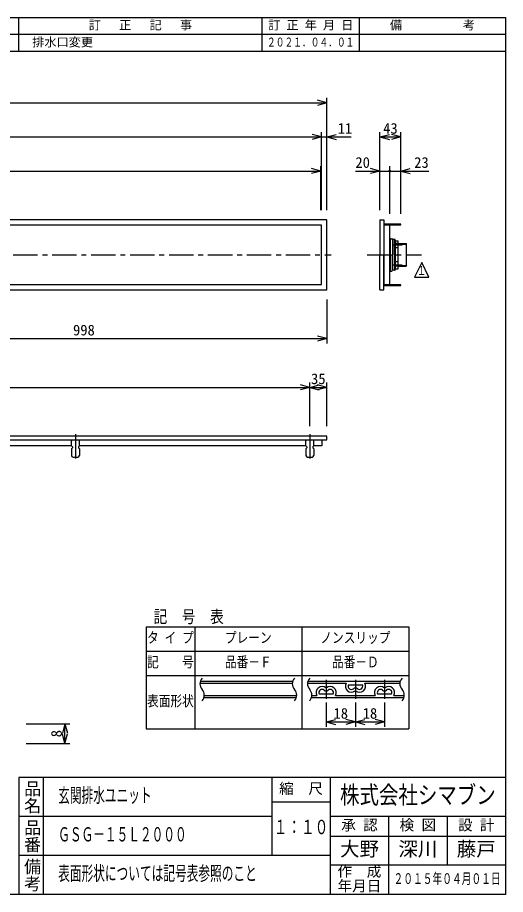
# Model space of a CAD drawing. Units: millimetres, scale not verified. Extents: x -1365 to 1365, y -930 to 870.
# Drawn here: x 362 to 1365, y -930 to 870 of the extents above; entities that cross this region are included whole.
import ezdxf
from ezdxf.enums import TextEntityAlignment as Align

# ---------------------------------------------------------------- set-up
doc = ezdxf.new("R2010")
doc.units = ezdxf.units.MM
doc.header["$LTSCALE"] = 10
doc.linetypes.add('CHAIN1', pattern=[8, 5, -1, 1, -1])
doc.linetypes.add('DASHED2', pattern=[3, 2, -1])
for name, color, linetype in [('0-0_計極細', 2, 'Continuous'), ('0-1_計細線', 3, 'Continuous'), ('0-5_寸法線', 7, 'Continuous'), ('0-7_枠細線', 5, 'Continuous'), ('0-8_枠中線', 5, 'Continuous'), ('1-5_寸法2', 7, 'Continuous')]:
    doc.layers.add(name, color=color, linetype=linetype)
doc.styles.add('@ＭＳ ゴシック', font='')
doc.styles.add('ＭＳ ゴシック', font='')
doc.styles.get('@ＭＳ ゴシック').set_extended_font_data('@MS Gothic')
doc.styles.get('ＭＳ ゴシック').set_extended_font_data('MS Gothic')

msp = doc.modelspace()

# ---------------------------------------------------------------- hatches: boundary and pattern name
at = {"layer": '0-5_寸法線'}
msp.add_hatch(color=256, dxfattribs=at).paths.add_polyline_path([(1130.2, 554.9, 1), (1124.2, 554.9, 1)])

# ---------------------------------------------------------------- linework, layer by layer
at = {"layer": '0-0_計極細'}
for p, q in [((1117.2, 444.6), (1117.2, 445.8)), ((1127.2, 444.6), (1127.2, 445.8)), ((1129.2, 444.6), (1129.2, 445.8)), ((1131.2, 444.6), (1131.2, 445.8)), ((1133.2, 444.6), (1133.2, 445.8)), ((1147.2, 444.6), (1147.2, 445.8)), ((1128, 416.1), (1128, 349.7)), ((1144.4, 406.4), (1136.9, 406.4)), ((1136.9, 406.4), (1137.9, 405.4)), ((1143.4, 405.4), (1137.9, 405.4)), ((1144.4, 406.4), (1143.4, 405.4)), ((1144.4, 405.1), (1161.7, 405.1)), ((1160.7, 406.1), (1160.7, 359.7)), ((1136.9, 359.4), (1137.9, 360.4)), ((1143.4, 360.4), (1137.9, 360.4)), ((1144.4, 359.4), (1143.4, 360.4)), ((1144.4, 360.7), (1161.7, 360.7)), ((1144.4, 359.4), (1136.9, 359.4)), ((1117.2, 320), (1117.2, 321.2)), ((1127.2, 320), (1127.2, 321.2)), ((1129.2, 320), (1129.2, 321.2)), ((1131.2, 320), (1131.2, 321.2)), ((1133.2, 320), (1133.2, 321.2)), ((1147.2, 320), (1147.2, 321.2))]:
    msp.add_line(p, q, dxfattribs=at)
at = {"layer": '0-0_計極細', "linetype": 'DASHED2'}
for p, q in [((1132.9, 403.4), (1161.7, 403.4)), ((1132.9, 362.4), (1161.7, 362.4))]:
    msp.add_line(p, q, dxfattribs=at)
at = {"layer": '0-0_計極細', "linetype": 'CHAIN1'}
for p, q in [((-1006.17, 382.9), (1006.86, 382.9)), ((1080.55, 382.9), (1192.37, 382.9)), ((481.5, 14.54), (481.5, -40.73)), ((963, 14.54), (963, -40.73))]:
    msp.add_line(p, q, dxfattribs=at)
at = {"layer": '0-1_計細線'}
for p, q in [((1107.2, 454.9), (1107.2, 382.9)), ((1128, 416.1), (1131.4, 416.1)), ((1132.9, 414.6), (1132.9, 382.9)), ((1136.9, 414.4), (1132.9, 414.4)), ((1136.9, 351.2), (1136.9, 414.6)), ((1138.7, 412.8), (1138.7, 353)), ((1138.7, 411.65), (1144.4, 411.65)), ((1144.4, 397.27), (1138.7, 397.27)), ((1144.4, 354.15), (1144.4, 411.65)), ((1144.4, 406.1), (1160.7, 406.1)), ((1161.7, 405.1), (1160.7, 406.1)), ((1161.7, 360.7), (1161.7, 405.1)), ((1107.2, 310.9), (1107.2, 382.9)), ((1115.2, 310.9), (1115.2, 382.9)), ((1132.9, 351.2), (1132.9, 382.9)), ((1144.4, 368.52), (1138.7, 368.52)), ((1161.7, 360.7), (1160.7, 359.7)), ((1128, 349.7), (1131.4, 349.7)), ((1136.9, 351.4), (1132.9, 351.4)), ((1138.7, 354.15), (1144.4, 354.15)), ((1144.4, 359.7), (1160.7, 359.7)), ((1107.2, 310.9), (1115.2, 310.9)), ((475.5, 2.9), (473.5, 0.9)), ((473.5, -9.1), (473.5, 0.9)), ((489.5, 0.9), (487.5, 2.9)), ((489.5, -9.1), (489.5, 0.9)), ((957, 2.9), (955, 0.9)), ((955, -9.1), (955, 0.9)), ((971, 0.9), (969, 2.9)), ((971, -9.1), (971, 0.9)), ((987.7, 2.9), (987.7, -9.1)), ((473.5, -9.1), (8, -9.1)), ((473.5, -9.1), (475.5, -11.1)), ((475.5, -13.1), (473.5, -15.1)), ((473.5, -15.1), (473.5, -29.1)), ((475.5, -11.1), (475.5, -13.1)), ((489.5, -9.1), (487.5, -11.1)), ((487.5, -11.1), (487.5, -13.1)), ((487.5, -13.1), (489.5, -15.1)), ((955, -9.1), (489.5, -9.1)), ((489.5, -15.1), (489.5, -29.1)), ((955, -9.1), (957, -11.1)), ((957, -13.1), (955, -15.1)), ((955, -15.1), (955, -29.1)), ((957, -11.1), (957, -13.1)), ((971, -9.1), (969, -11.1)), ((969, -11.1), (969, -13.1)), ((969, -13.1), (971, -15.1)), ((987.7, -9.1), (971, -9.1)), ((971, -15.1), (971, -29.1)), ((476.5, -32.1), (486.5, -32.1)), ((958, -32.1), (968, -32.1))]:
    msp.add_line(p, q, dxfattribs=at)
for points in [[(998, 310.9), (998, 454.9), (-998, 454.9), (-998, 310.9)], [(-987, 443.9), (-987, 321.9), (987, 321.9), (987, 443.9)], [(1115.2, 445.8), (1115.2, 444.6), (1150.2, 444.6), (1150.2, 445.8)], [(1115.2, 444.6), (1115.2, 321.2), (1127.2, 321.2), (1127.2, 444.6)], [(1115.2, 321.2), (1115.2, 320), (1150.2, 320), (1150.2, 321.2)], [(-998, 10.9), (-998, 2.9), (998, 2.9), (998, 10.9)]]:
    msp.add_lwpolyline(points, close=True, dxfattribs=at)
msp.add_lwpolyline([(1107.2, 454.9), (1115.2, 454.9), (1115.2, 382.9)], dxfattribs=at)
for centre, radius, start, end in [((1128, 416.9), 0.8, 180, 270), ((1131.4, 414.6), 1.5, 0, 90), ((1136.9, 412.8), 1.8, 0, 90), ((1128, 348.9), 0.8, 90, 180), ((1131.4, 351.2), 1.5, 270, 360), ((1136.9, 353), 1.8, 270, 360), ((476.5, -29.1), 3, 180, 270), ((486.5, -29.1), 3, 270, 360), ((958, -29.1), 3, 180, 270), ((968, -29.1), 3, 270, 360)]:
    msp.add_arc(centre, radius, start, end, dxfattribs=at)
at = {"layer": '0-5_寸法線'}
for p, q in [((998, 474.9), (998, 704.9)), ((-998, 694.9), (998, 694.9)), ((998, 694.9), (978.68, 700.08)), ((998, 694.9), (978.68, 689.72)), ((987, 624.9), (967.68, 630.08)), ((987, 474.9), (987, 634.9)), ((998, 474.9), (998, 634.9)), ((998, 624.9), (1017.32, 630.08)), ((1107.2, 474.9), (1107.2, 634.9)), ((1107.2, 624.9), (1126.52, 630.08)), ((1150.2, 624.9), (1130.88, 630.08)), ((1150.2, 467.8), (1150.2, 634.9)), ((-987, 624.9), (987, 624.9)), ((987, 624.9), (967.68, 619.72)), ((987, 624.9), (1048, 624.9)), ((998, 624.9), (1017.32, 619.72)), ((1107.2, 624.9), (1126.52, 619.72)), ((1107.2, 624.9), (1150.2, 624.9)), ((1150.2, 624.9), (1130.88, 619.72)), ((985.5, 554.9), (966.18, 560.08)), ((985.5, 474.9), (985.5, 564.9)), ((1107.2, 554.9), (1087.88, 560.08)), ((1107.2, 474.9), (1107.2, 564.9)), ((1127.2, 466.8), (1127.2, 564.9)), ((1150.2, 466.8), (1150.2, 564.9)), ((1150.2, 554.9), (1169.52, 560.08)), ((-985.5, 554.9), (985.5, 554.9)), ((985.5, 554.9), (966.18, 549.72)), ((1056.65, 554.9), (1127.2, 554.9)), ((1107.2, 554.9), (1087.88, 549.72)), ((1127.2, 554.9), (1207.45, 554.9)), ((1150.2, 554.9), (1169.52, 549.72)), ((998, 290.9), (998, 200.9)), ((998, 210.9), (978.68, 216.08)), ((0, 210.9), (998, 210.9)), ((998, 210.9), (978.68, 205.72)), ((-963, 110.9), (963, 110.9)), ((963, 110.9), (943.68, 116.08)), ((963, 110.9), (943.68, 105.72)), ((963, 30.9), (963, 120.9)), ((963, 110.9), (982.32, 116.08)), ((963, 110.9), (982.32, 105.72)), ((963, 110.9), (998, 110.9)), ((998, 110.9), (978.68, 116.08)), ((998, 110.9), (978.68, 105.72)), ((998, 30.9), (998, 120.9))]:
    msp.add_line(p, q, dxfattribs=at)
at = {"layer": '0-7_枠細線'}
for p, q in [((365, 800), (365, 870)), ((865, 800), (865, 870)), ((1065, 800), (1065, 870)), ((1365, 835), (295, 835)), ((1365, 800), (295, 800)), ((1192.87, 366.86), (1177.87, 336.86)), ((1207.87, 336.86), (1192.87, 366.86)), ((1177.87, 336.86), (1207.87, 336.86)), ((626.63, -380.34), (1166.63, -380.34)), ((626.63, -380.34), (626.63, -590.34)), ((726.63, -380.34), (726.63, -590.34)), ((946.63, -380.34), (946.63, -590.34)), ((1166.63, -380.34), (1166.63, -590.34)), ((626.63, -430.34), (1166.63, -430.34)), ((626.63, -480.34), (1166.63, -480.34)), ((737.28, -496.5), (927.05, -496.5)), ((738.02, -492.5), (927.78, -492.5)), ((958.29, -496.5), (1037.41, -496.5)), ((959.02, -492.5), (1148.78, -492.5)), ((1042.19, -499.83), (1071.08, -499.83)), ((1075.86, -496.5), (1148.05, -496.5)), ((746.22, -521.83), (935.98, -521.83)), ((967.22, -521.83), (977.41, -521.83)), ((982.19, -518.5), (1011.08, -518.5)), ((1015.86, -521.83), (1097.41, -521.83)), ((1102.19, -518.5), (1131.08, -518.5)), ((1135.86, -521.83), (1156.98, -521.83)), ((745.49, -525.83), (935.25, -525.83)), ((966.49, -525.83), (1156.25, -525.83)), ((996.63, -535.83), (996.63, -585.83)), ((1056.63, -535.83), (1056.63, -585.83)), ((1116.63, -535.83), (1116.63, -585.83)), ((996.63, -575.83), (1015.95, -570.66)), ((996.63, -575.83), (1015.95, -581.01)), ((996.63, -575.83), (1056.63, -575.83)), ((1056.63, -575.83), (1037.31, -570.66)), ((1056.63, -575.83), (1037.31, -581.01)), ((1056.63, -575.83), (1075.95, -570.66)), ((1056.63, -575.83), (1075.95, -581.01)), ((1056.63, -575.83), (1116.63, -575.83)), ((1116.63, -575.83), (1097.31, -570.66)), ((1116.63, -575.83), (1097.31, -581.01)), ((626.63, -590.34), (1166.63, -590.34)), ((415, -690), (415, -930)), ((885, -690), (885, -850)), ((1005, -690), (1005, -930)), ((885, -740), (1005, -740)), ((885, -770), (365, -770)), ((1365, -770), (1005, -770)), ((1125, -770), (1125, -930)), ((1245, -770), (1245, -870)), ((1005, -810), (1365, -810)), ((1005, -850), (365, -850)), ((1365, -870), (1005, -870))]:
    msp.add_line(p, q, dxfattribs=at)
at = {"layer": '0-7_枠細線', "linetype": 'CHAIN1'}
for p, q in [((996.63, -489.7), (996.63, -528.4)), ((1056.63, -489.7), (1056.63, -528.4)), ((1116.63, -489.7), (1116.63, -528.4))]:
    msp.add_line(p, q, dxfattribs=at)
at = {"layer": '0-7_枠細線'}
for centre, radius, start, end in [((754.43, -497.57), 17.18, 137.56163, 222.43837), ((944.19, -497.57), 17.18, 137.56163, 222.43837), ((975.43, -497.57), 17.18, 137.56163, 222.43837), ((1165.19, -497.57), 17.18, 137.56163, 222.43837), ((988.3, -515.83), 12.43, 51.31781, 208.85363), ((1004.97, -515.83), 12.43, 331.14637, 128.68219), ((1048.3, -502.5), 12.43, 151.14637, 308.68219), ((1048.3, -502.5), 6.67, 156.42182, 308.68219), ((1064.97, -502.5), 12.43, 231.31781, 28.85363), ((1064.97, -502.5), 6.67, 231.31781, 23.57818), ((1108.3, -515.83), 12.43, 51.31781, 208.85363), ((1124.97, -515.83), 12.43, 331.14637, 128.68219), ((729.07, -520.76), 17.18, 317.56163, 42.43837), ((918.83, -520.76), 17.18, 317.56163, 42.43837), ((950.07, -520.76), 17.18, 317.56163, 42.43837), ((988.3, -515.83), 6.67, 51.31781, 203.57818), ((996.63, -505.43), 6.67, 231.31781, 308.68219), ((996.63, -505.43), 0.9, 231.31781, 308.68219), ((1004.97, -515.83), 6.67, 336.42182, 128.68219), ((1056.63, -512.91), 6.67, 51.31781, 128.68219), ((1056.63, -512.91), 0.9, 51.31781, 128.68219), ((1108.3, -515.83), 6.67, 51.31781, 203.57818), ((1116.63, -505.43), 6.67, 231.31781, 308.68219), ((1116.63, -505.43), 0.9, 231.31781, 308.68219), ((1124.97, -515.83), 6.67, 336.42182, 128.68219), ((1139.83, -520.76), 17.18, 317.56163, 42.43837)]:
    msp.add_arc(centre, radius, start, end, dxfattribs=at)
at = {"layer": '0-8_枠中線'}
msp.add_lwpolyline([(-1365, -930), (-1365, 870), (1365, 870), (1365, -930)], close=True, dxfattribs=at)
msp.add_lwpolyline([(1365, -690), (365, -690), (365, -930)], dxfattribs=at)
at = {"layer": '1-5_寸法2'}
for p, q in [((380, -579.88), (470, -579.88)), ((460, -579.88), (454.82, -599.2)), ((460, -579.88), (465.18, -599.2)), ((460, -619.88), (460, -579.88)), ((460, -619.88), (454.82, -600.57)), ((460, -619.88), (465.18, -600.57)), ((380, -619.88), (470, -619.88))]:
    msp.add_line(p, q, dxfattribs=at)

# ---------------------------------------------------------------- texts
at = {"layer": '0-5_寸法線', "style": 'ＭＳ ゴシック'}
for s, p in [('11', (1020.18, 624.9)), ('43', (1113.7, 624.9)), ('20', (1056.65, 554.9)), ('23', (1177.45, 554.9)), ('998', (476.5, 210.9)), ('35', (965.5, 110.9))]:
    msp.add_text(s, height=21.99, dxfattribs=at).set_placement(p, align=Align.BOTTOM_LEFT)
at = {"layer": '0-7_枠細線', "style": 'ＭＳ ゴシック'}
for s, height, p in [('訂\u3000 正\u3000 記\u3000 事', 18.33, (508.75, 840)), ('訂 正 年 月 日', 18.33, (877.5, 840)), ('備\u3000\u3000\u3000\u3000\u3000考', 18.33, (1127.5, 840)), ('排水口変更', 18.33, (392.7, 805)), ('18', 21.99, (1011.63, -575.83)), ('18', 21.99, (1071.63, -575.83)), ('縮\u3000尺', 21.99, (900, -730)), ('検 図', 21.99, (1147.5, -805)), ('設 計', 21.99, (1267.5, -805)), ('承 認', 21.99, (1027.5, -805)), ('大野', 29.33, (1025, -860)), ('深川', 29.33, (1145, -860)), ('藤戸', 29.33, (1265, -860)), ('作\u3000成', 21.99, (1020, -900)), ('年月日', 21.99, (1020, -930))]:
    msp.add_text(s, height=height, dxfattribs=at).set_placement(p, align=Align.BOTTOM_LEFT)
for s, height, width, p in [('２０２１．０４．０１', 18.33, 0.7, (875, 805)), ('１', 18.33, 0.8, (1182.6, 336.25)), ('タ イ プ', 21.99, 0.8, (628.63, -420.34)), ('プレーン', 21.99, 0.8, (788.63, -420.34)), ('ノンスリップ', 21.99, 0.8, (984.63, -420.34)), ('記\u3000\u3000号', 21.99, 0.8, (628.63, -470.34)), ('品番－Ｆ', 21.99, 0.8, (788.63, -470.34)), ('品番－Ｄ', 21.99, 0.8, (1008.63, -470.34)), ('表面形状', 21.99, 0.8, (628.63, -550.34)), ('株式会社シマブン', 36.66, 0.8, (1025, -755)), ('玄関排水ユニット', 29.33, 0.6, (446, -750)), ('ＧＳＧ－１５Ｌ２０００', 29.33, 0.6, (446, -830)), ('１：１０', 29.33, 0.7, (889, -815)), ('表面形状については記号表参照のこと', 29.33, 0.6, (446, -910)), ('２０１５年０４月０１日', 21.99, 0.65, (1135, -915))]:
    msp.add_text(s, height=height, dxfattribs=dict(at, width=width)).set_placement(p, align=Align.BOTTOM_LEFT)
at = {"layer": '0-7_枠細線', "style": '@ＭＳ ゴシック'}
for s, p in [('品名', (372.5, -695)), ('品番', (372.5, -775)), ('備考', (372.5, -855))]:
    msp.add_text(s, height=25.66, rotation=270, dxfattribs=at).set_placement(p, align=Align.BOTTOM_LEFT)
at = {"layer": '0-7_枠細線', "insert": (642.18, -375.34), "char_height": 25.66, "attachment_point": 7, "style": 'ＭＳ ゴシック'}
msp.add_mtext('\\T2.07;\\W0.8;記号表', dxfattribs=at)
at = {"layer": '1-5_寸法2', "style": 'ＭＳ ゴシック'}
msp.add_text('8', height=21.99, rotation=90, dxfattribs=at).set_placement((460, -607.38), align=Align.BOTTOM_LEFT)

doc.saveas('drawing.dxf')
